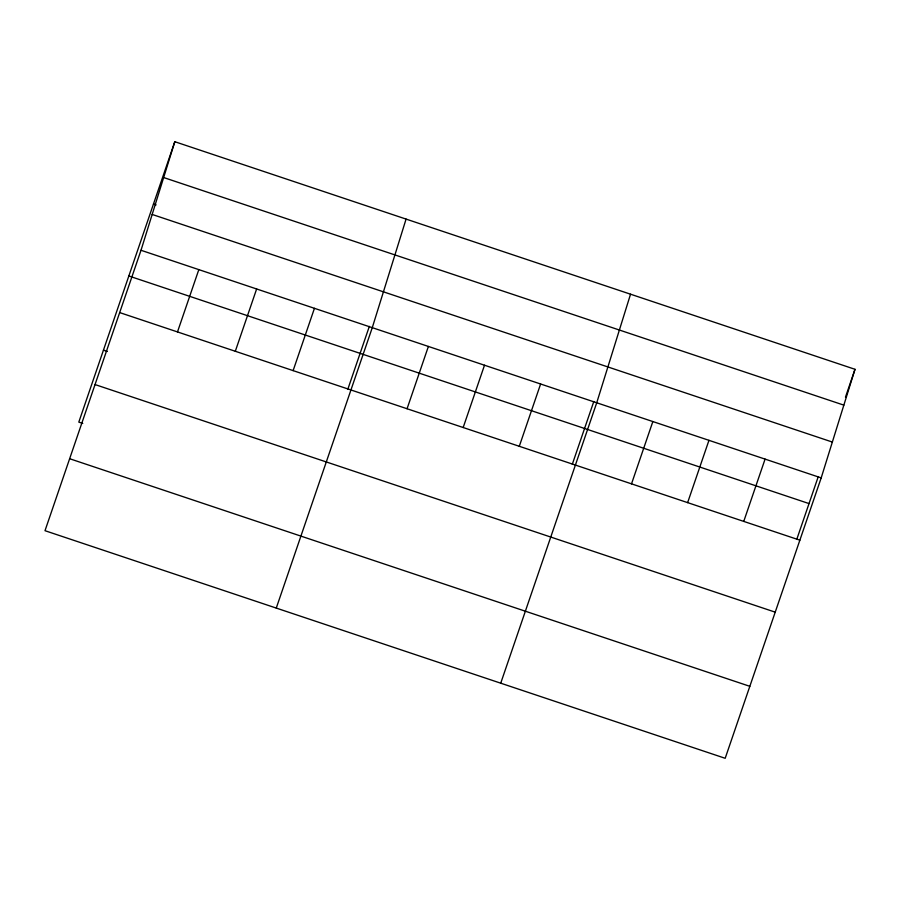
<?xml version="1.0" encoding="UTF-8"?>
<svg xmlns="http://www.w3.org/2000/svg" width="900" height="900" viewBox="0 0 900 900"><rect width="100%" height="100%" fill="white"/><g stroke="black" fill="none" stroke-linecap="round" stroke-linejoin="round"><path stroke-width="1.35" d="M141.007 250.279L174.814 141.705L855 369.304L821.194 477.889L725.186 758.295L45 530.696L141.007 250.279L821.194 477.889M406.08 219.094L372.274 327.668L276.266 608.074M630.54 294.199L596.734 402.772L500.726 683.19M174.814 141.705L78.806 422.111L82.755 423.439M177.491 331.931L198.821 269.629M235.305 351.27L256.635 288.979M293.119 370.62L314.449 308.317M347.861 389.126L369.349 326.374M407.059 408.746L428.389 346.444M463.174 427.522L484.504 365.22M519.289 446.299L540.619 383.996M572.321 464.231L593.809 401.49M631.519 483.851L652.849 421.549M687.634 502.627L708.964 440.325M743.749 521.404L765.079 459.113M796.781 539.336L818.269 476.595M845.471 397.147L855 369.304M163.654 177.536L843.84 405.135M153.484 204.007L156.116 204.885M152.167 214.447L832.354 442.058M128.846 275.985L809.033 503.584M119.677 312.581L799.864 540.18M103.455 350.145L107.392 351.461M95.029 384.559L775.215 612.158M69.638 458.719L749.824 686.317"/></g></svg>
